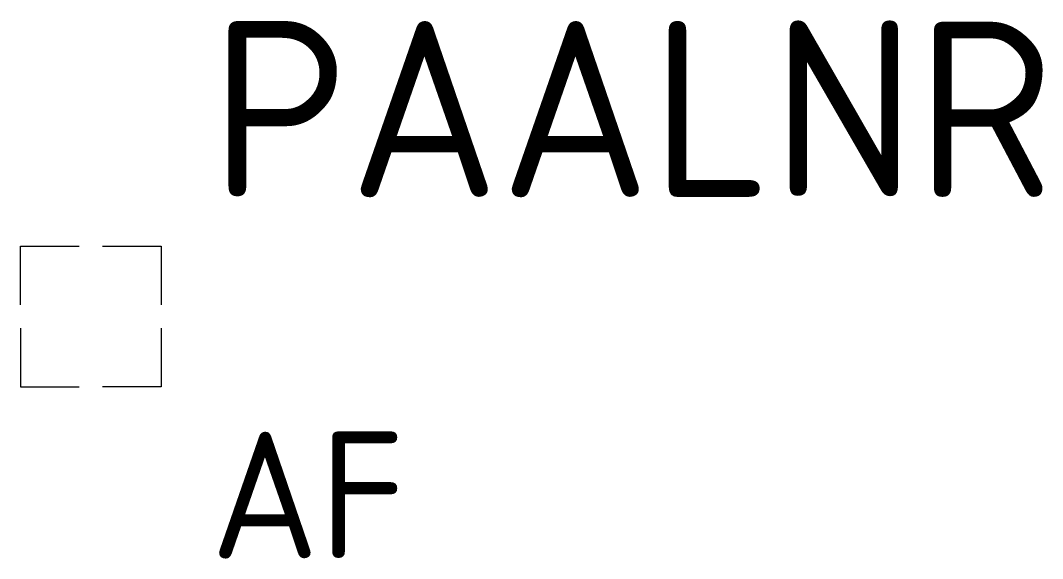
# Model space of a CAD drawing. Extents: x -1 to 13.5, y -3.4 to 4.2.
import ezdxf

# ---------------------------------------------------------------- set-up
doc = ezdxf.new("R2010")
doc.units = 0
doc.header["$LTSCALE"] = 50
doc.header["$MEASUREMENT"] = 0
doc.linetypes.add('HIDDEN', pattern=[4, 2, -2])
doc.layers.get('0').update_dxf_attribs({"linetype": 'CONTINUOUS'})
doc.styles.add('NLCS-ISO', font='NLCS-ISO.ttf')

msp = doc.modelspace()

# ---------------------------------------------------------------- linework, layer by layer
at = {"linetype": 'HIDDEN'}
for p, q in [((-1, 1), (-0.167, 1)), ((-1, 0.167), (-1, 1)), ((0.167, 1), (1, 1)), ((1, 1), (1, 0.167)), ((-1, -0.167), (-1, -1)), ((1, -0.167), (1, -1)), ((-1, -1), (-0.167, -1)), ((1, -1), (0.167, -1))]:
    msp.add_line(p, q, dxfattribs=at)

# ---------------------------------------------------------------- texts
at = {"style": 'NLCS-ISO'}
for tag, p, height in [('PAALNR', (1.7, 1.7), 2.5), ('AF', (1.7, -3.438), 1.8)]:
    msp.add_attdef(tag, p, '', height=height, dxfattribs=at)

doc.saveas('drawing.dxf')
